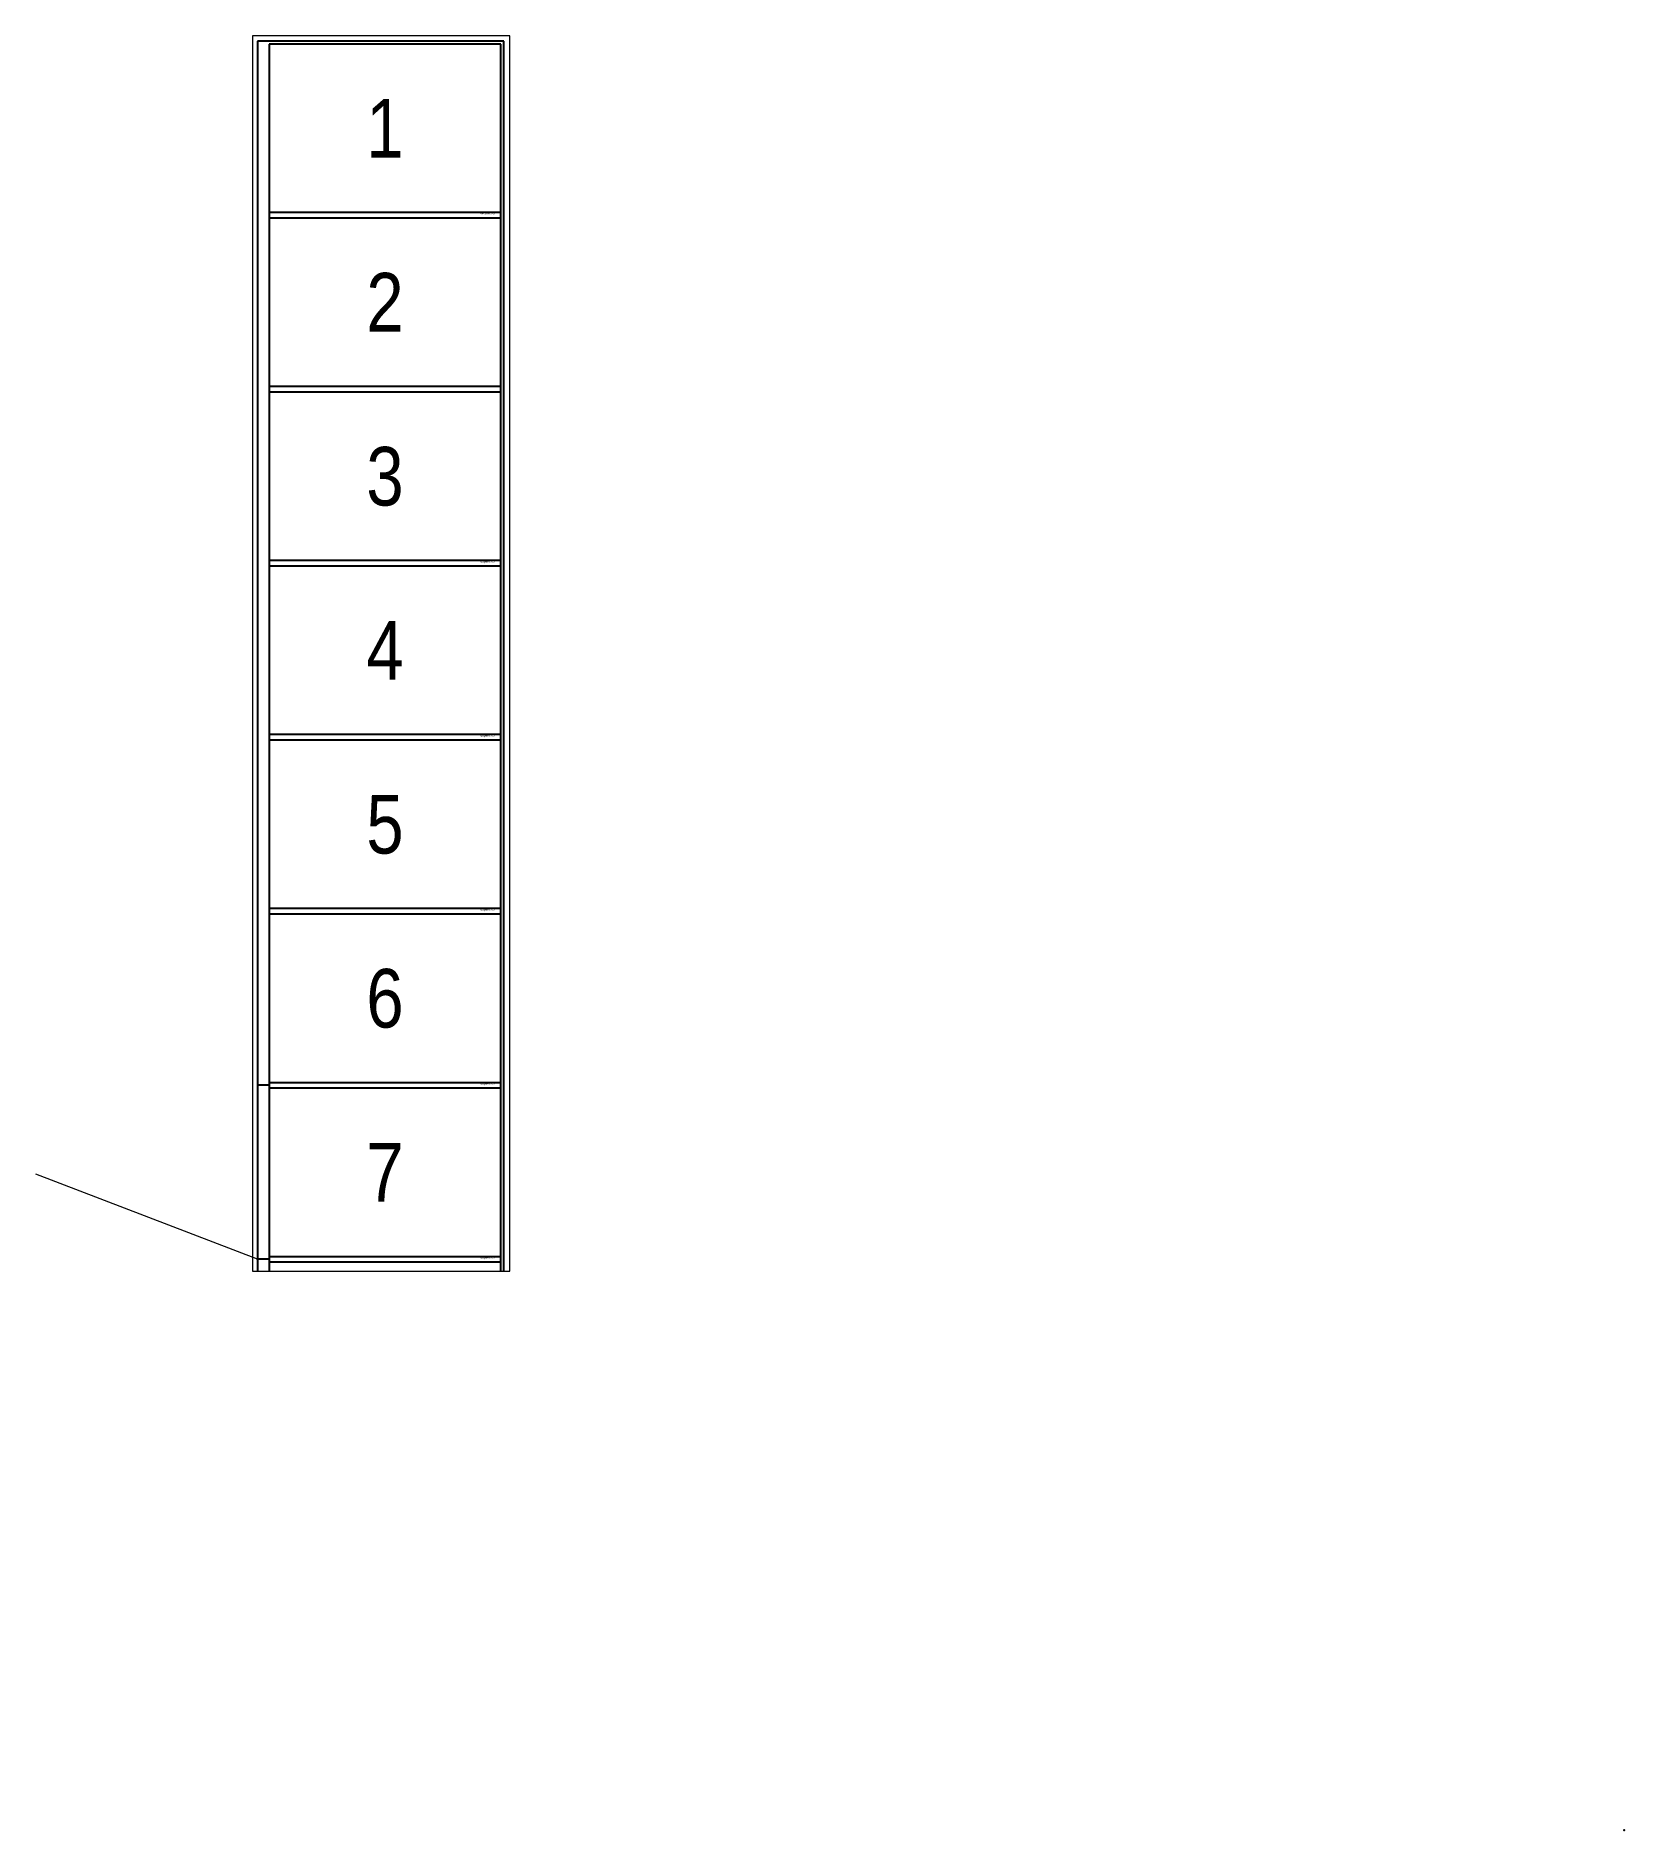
# Paper-space layout '7' of a CAD drawing. Header units: millimetres. Extents: x -378 to 2332, y -974 to 2088.
# The model-space entities are those that its viewports show. They can reach past a viewport. Long polylines and large blocks are cut down to what shows.
import ezdxf
from ezdxf.enums import TextEntityAlignment as Align

# ---------------------------------------------------------------- set-up
doc = ezdxf.new("R2010")
doc.units = ezdxf.units.MM
doc.layers.get('Defpoints').update_dxf_attribs({"color": 251, "lineweight": 15})
doc.layers.add('11', color=7, linetype='Continuous')
doc.layers.add('12', color=7, linetype='Continuous')
doc.layers.add('Viewport layer', color=7, linetype='Continuous', plot=False)
doc.layers.add('Размеры', color=40, linetype='Continuous', lineweight=13)
doc.styles.add('Arial Narrow', font='ARIALN.TTF', dxfattribs={"height": 0.2})
doc.styles.add('ГОСТ 2.304', font='ARIALN.TTF')
doc.dimstyles.new('СПДС', dxfattribs={"dimscale": 25, "dimtxt": 2.5, "dimasz": 2.5, "dimexe": 2, "dimexo": 0.625, "dimgap": 1, "dimtad": 1, "dimdec": 0, "dimtxsty": 'ГОСТ 2.304', "dimblk": 'OBLIQUE', "dimcen": 2.5, "dimdle": 2, "dimadec": 0, "dimazin": 2, "dimtfac": 0.75, "dimtdec": 0, "dimtix": 1, "dimtmove": 1, "dimatfit": 2, "dimfxl": 1, "dimfxlon": 1, "dimtfill": 1, "dimtolj": 1, "dimarcsym": 1})

# ---------------------------------------------------------------- blocks, each defined once
blk = doc.blocks.new('Unknown-465645809-1266')
at = {"layer": '11'}
for p, q in [((420, 1782), (0, 1782)), ((0, 1782), (0, -1188)), ((415, 1777), (20, 1777)), ((20, 1777), (20, -1183)), ((415, -1183), (415, 1777)), ((420, -1188), (420, 1782))]:
    blk.add_line(p, q, dxfattribs=at)
blk = doc.blocks.new('Рамки листов столбцом')
at = {"layer": '12'}
for p, q in [((10375, -7300), (10375, -125)), ((500, -7300), (10375, -7300)), ((10375, -7550), (500, -7550)), ((10375, -14725), (10375, -7550)), ((500, -14725), (10375, -14725)), ((10375, -14975), (500, -14975)), ((500, -22150), (10375, -22150)), ((10375, -22400), (500, -22400)), ((10375, -29575), (10375, -22400)), ((500, -29575), (10375, -29575)), ((10375, -29825), (500, -29825)), ((10375, -37000), (10375, -29825)), ((500, -37000), (10375, -37000)), ((10375, -37250), (500, -37250)), ((10375, -44425), (10375, -37250)), ((500, -44425), (10375, -44425)), ((10375, -44675), (500, -44675)), ((500, -51850), (10375, -51850)), ((10375, -52100), (500, -52100))]:
    blk.add_line(p, q, dxfattribs=at)
at = {"layer": 'Размеры', "lineweight": -3, "ltscale": 25}
for p, q in [((500, -44550), (0, -44550)), ((500, -51975), (0, -51975))]:
    blk.add_line(p, q, dxfattribs=at)
at = {"xscale": 24.99998352055623, "yscale": 24.99998352055623, "zscale": 24.99998352055623}
blk.add_blockref('Unknown-465645809-1266', (0, -44550), dxfattribs=at)
at = {"layer": '12', "style": 'Arial Narrow'}
for p in [(9512, -7390), (9500, -22251), (9500, -29675), (9500, -37100), (9500, -44525), (9500, -51950)]:
    blk.add_text('Формат: A3', height=83.5, dxfattribs=at).set_placement(p)
blk = doc.blocks.new('_Oblique')
at = {"color": 0, "linetype": 'ByBlock', "lineweight": -2}
blk.add_line((-0.5, -0.5), (0.5, 0.5), dxfattribs=at)
blk = doc.blocks.new('*D10101')
at = {"layer": 'Defpoints', "color": 0, "lineweight": -3, "ltscale": 25, "transparency": 16777216}
for p in [(10500, 1529), (0, 0), (10500, 0)]:
    blk.add_point(p, dxfattribs=at)
at = {"layer": 'Размеры', "color": 0, "lineweight": -2, "ltscale": 25, "transparency": 16777216}
for p, q in [((0, 1029), (0, 2529)), ((10500, 1029), (10500, 2529)), ((-1000, 1529), (11500, 1529))]:
    blk.add_line(p, q, dxfattribs=at)
at = {"layer": 'Размеры', "color": 0, "lineweight": -2, "ltscale": 25, "transparency": 16777216, "xscale": 1250, "yscale": 1250, "zscale": 1250, "rotation": 180}
blk.add_blockref('_Oblique', (0, 1529), dxfattribs=at)
at = {"layer": 'Размеры', "color": 0, "lineweight": -2, "ltscale": 25, "transparency": 16777216, "xscale": 1250, "yscale": 1250, "zscale": 1250}
blk.add_blockref('_Oblique', (10500, 1529), dxfattribs=at)
at = {"layer": 'Размеры', "color": 0, "lineweight": -3, "ltscale": 25, "transparency": 16777216, "insert": (5250, 2667), "char_height": 1250, "attachment_point": 5, "style": 'ГОСТ 2.304', "bg_fill": 3, "box_fill_scale": 1.1, "bg_fill_color": 256, "bg_fill_true_color": 13158600, "bg_fill_transparency": 0}
blk.add_mtext('\\A1;10500', dxfattribs=at)
blk = doc.blocks.new('*D10102')
at = {"layer": 'Defpoints', "color": 0, "lineweight": -3, "ltscale": 25, "transparency": 16777216}
for p in [(10500, 0), (10375, -7425), (13273, -7425)]:
    blk.add_point(p, dxfattribs=at)
at = {"layer": 'Размеры', "color": 0, "lineweight": -2, "ltscale": 25, "transparency": 16777216}
for p, q in [((13273, 1000), (13273, -8425)), ((12773, 0), (14273, 0)), ((12773, -7425), (14273, -7425))]:
    blk.add_line(p, q, dxfattribs=at)
at = {"layer": 'Размеры', "color": 0, "lineweight": -2, "ltscale": 25, "transparency": 16777216, "xscale": 1250, "yscale": 1250, "zscale": 1250}
for p, rotation in [((13273, 0), 90), ((13273, -7425), 270)]:
    blk.add_blockref('_Oblique', p, dxfattribs=dict(at, rotation=rotation))
at = {"layer": 'Размеры', "color": 0, "lineweight": -3, "ltscale": 25, "transparency": 16777216, "insert": (12135, -3712), "char_height": 1250, "attachment_point": 5, "rotation": 90, "style": 'ГОСТ 2.304', "bg_fill": 3, "box_fill_scale": 1.1, "bg_fill_color": 256, "bg_fill_true_color": 13158600, "bg_fill_transparency": 0}
blk.add_mtext('\\A1;7425', dxfattribs=at)
blk = doc.blocks.new('*D10103')
at = {"layer": 'Defpoints', "color": 0, "lineweight": -3, "ltscale": 25, "transparency": 16777216}
for p in [(10500, 0), (10375, -14850), (16773, -14850)]:
    blk.add_point(p, dxfattribs=at)
at = {"layer": 'Размеры', "color": 0, "lineweight": -2, "ltscale": 25, "transparency": 16777216}
for p, q in [((16773, 1000), (16773, -15850)), ((16273, 0), (17773, 0)), ((16273, -14850), (17773, -14850))]:
    blk.add_line(p, q, dxfattribs=at)
at = {"layer": 'Размеры', "color": 0, "lineweight": -2, "ltscale": 25, "transparency": 16777216, "xscale": 1250, "yscale": 1250, "zscale": 1250}
for p, rotation in [((16773, 0), 90), ((16773, -14850), 270)]:
    blk.add_blockref('_Oblique', p, dxfattribs=dict(at, rotation=rotation))
at = {"layer": 'Размеры', "color": 0, "lineweight": -3, "ltscale": 25, "transparency": 16777216, "insert": (15635, -7425), "char_height": 1250, "attachment_point": 5, "rotation": 90, "style": 'ГОСТ 2.304', "bg_fill": 3, "box_fill_scale": 1.1, "bg_fill_color": 256, "bg_fill_true_color": 13158600, "bg_fill_transparency": 0}
blk.add_mtext('\\A1;14850', dxfattribs=at)
blk = doc.blocks.new('*D10104')
at = {"layer": 'Defpoints', "color": 0, "lineweight": -3, "ltscale": 25, "transparency": 16777216}
for p in [(10500, 0), (10375, -22275), (20273, -22275)]:
    blk.add_point(p, dxfattribs=at)
at = {"layer": 'Размеры', "color": 0, "lineweight": -2, "ltscale": 25, "transparency": 16777216}
for p, q in [((20273, 1000), (20273, -23275)), ((19773, 0), (21273, 0)), ((19773, -22275), (21273, -22275))]:
    blk.add_line(p, q, dxfattribs=at)
at = {"layer": 'Размеры', "color": 0, "lineweight": -2, "ltscale": 25, "transparency": 16777216, "xscale": 1250, "yscale": 1250, "zscale": 1250}
for p, rotation in [((20273, 0), 90), ((20273, -22275), 270)]:
    blk.add_blockref('_Oblique', p, dxfattribs=dict(at, rotation=rotation))
at = {"layer": 'Размеры', "color": 0, "lineweight": -3, "ltscale": 25, "transparency": 16777216, "insert": (19135, -11137), "char_height": 1250, "attachment_point": 5, "rotation": 90, "style": 'ГОСТ 2.304', "bg_fill": 3, "box_fill_scale": 1.1, "bg_fill_color": 256, "bg_fill_true_color": 13158600, "bg_fill_transparency": 0}
blk.add_mtext('\\A1;22275', dxfattribs=at)
blk = doc.blocks.new('*D10105')
at = {"layer": 'Defpoints', "color": 0, "lineweight": -3, "ltscale": 25, "transparency": 16777216}
for p in [(10500, 0), (10375, -29700), (23773, -29700)]:
    blk.add_point(p, dxfattribs=at)
at = {"layer": 'Размеры', "color": 0, "lineweight": -2, "ltscale": 25, "transparency": 16777216}
for p, q in [((23773, 1000), (23773, -30700)), ((23273, 0), (24773, 0)), ((23273, -29700), (24773, -29700))]:
    blk.add_line(p, q, dxfattribs=at)
at = {"layer": 'Размеры', "color": 0, "lineweight": -2, "ltscale": 25, "transparency": 16777216, "xscale": 1250, "yscale": 1250, "zscale": 1250}
for p, rotation in [((23773, 0), 90), ((23773, -29700), 270)]:
    blk.add_blockref('_Oblique', p, dxfattribs=dict(at, rotation=rotation))
at = {"layer": 'Размеры', "color": 0, "lineweight": -3, "ltscale": 25, "transparency": 16777216, "insert": (22635, -14850), "char_height": 1250, "attachment_point": 5, "rotation": 90, "style": 'ГОСТ 2.304', "bg_fill": 3, "box_fill_scale": 1.1, "bg_fill_color": 256, "bg_fill_true_color": 13158600, "bg_fill_transparency": 0}
blk.add_mtext('\\A1;29700', dxfattribs=at)
blk = doc.blocks.new('*D10106')
at = {"layer": 'Defpoints', "color": 0, "lineweight": -3, "ltscale": 25, "transparency": 16777216}
for p in [(10500, 0), (10375, -37125), (27273, -37125)]:
    blk.add_point(p, dxfattribs=at)
at = {"layer": 'Размеры', "color": 0, "lineweight": -2, "ltscale": 25, "transparency": 16777216}
for p, q in [((27273, 1000), (27273, -38125)), ((26773, 0), (28273, 0)), ((26773, -37125), (28273, -37125))]:
    blk.add_line(p, q, dxfattribs=at)
at = {"layer": 'Размеры', "color": 0, "lineweight": -2, "ltscale": 25, "transparency": 16777216, "xscale": 1250, "yscale": 1250, "zscale": 1250}
for p, rotation in [((27273, 0), 90), ((27273, -37125), 270)]:
    blk.add_blockref('_Oblique', p, dxfattribs=dict(at, rotation=rotation))
at = {"layer": 'Размеры', "color": 0, "lineweight": -3, "ltscale": 25, "transparency": 16777216, "insert": (26135, -18562), "char_height": 1250, "attachment_point": 5, "rotation": 90, "style": 'ГОСТ 2.304', "bg_fill": 3, "box_fill_scale": 1.1, "bg_fill_color": 256, "bg_fill_true_color": 13158600, "bg_fill_transparency": 0}
blk.add_mtext('\\A1;37125', dxfattribs=at)
blk = doc.blocks.new('*D10107')
at = {"layer": 'Defpoints', "color": 0, "lineweight": -3, "ltscale": 25, "transparency": 16777216}
for p in [(10500, 0), (10375, -44550), (30773, -44550)]:
    blk.add_point(p, dxfattribs=at)
at = {"layer": 'Размеры', "color": 0, "lineweight": -2, "ltscale": 25, "transparency": 16777216}
for p, q in [((30773, 1000), (30773, -45550)), ((30273, 0), (31773, 0)), ((30273, -44550), (31773, -44550))]:
    blk.add_line(p, q, dxfattribs=at)
at = {"layer": 'Размеры', "color": 0, "lineweight": -2, "ltscale": 25, "transparency": 16777216, "xscale": 1250, "yscale": 1250, "zscale": 1250}
for p, rotation in [((30773, 0), 90), ((30773, -44550), 270)]:
    blk.add_blockref('_Oblique', p, dxfattribs=dict(at, rotation=rotation))
at = {"layer": 'Размеры', "color": 0, "lineweight": -3, "ltscale": 25, "transparency": 16777216, "insert": (29635, -22275), "char_height": 1250, "attachment_point": 5, "rotation": 90, "style": 'ГОСТ 2.304', "bg_fill": 3, "box_fill_scale": 1.1, "bg_fill_color": 256, "bg_fill_true_color": 13158600, "bg_fill_transparency": 0}
blk.add_mtext('\\A1;44550', dxfattribs=at)
blk = doc.blocks.new('*D10108')
at = {"layer": 'Defpoints', "color": 0, "lineweight": -3, "ltscale": 25, "transparency": 16777216}
for p in [(10500, 0), (10375, -51975), (34273, -51975)]:
    blk.add_point(p, dxfattribs=at)
at = {"layer": 'Размеры', "color": 0, "lineweight": -2, "ltscale": 25, "transparency": 16777216}
for p, q in [((34273, 1000), (34273, -52975)), ((33773, 0), (35273, 0)), ((33773, -51975), (35273, -51975))]:
    blk.add_line(p, q, dxfattribs=at)
at = {"layer": 'Размеры', "color": 0, "lineweight": -2, "ltscale": 25, "transparency": 16777216, "xscale": 1250, "yscale": 1250, "zscale": 1250}
for p, rotation in [((34273, 0), 90), ((34273, -51975), 270)]:
    blk.add_blockref('_Oblique', p, dxfattribs=dict(at, rotation=rotation))
at = {"layer": 'Размеры', "color": 0, "lineweight": -3, "ltscale": 25, "transparency": 16777216, "insert": (33135, -25987), "char_height": 1250, "attachment_point": 5, "rotation": 90, "style": 'ГОСТ 2.304', "bg_fill": 3, "box_fill_scale": 1.1, "bg_fill_color": 256, "bg_fill_true_color": 13158600, "bg_fill_transparency": 0}
blk.add_mtext('\\A1;51975', dxfattribs=at)
blk = doc.blocks.new('*D10109')
at = {"layer": 'Defpoints', "color": 0, "lineweight": -3, "ltscale": 25, "transparency": 16777216}
for p in [(10500, 0), (10375, -59400), (37773, -59400)]:
    blk.add_point(p, dxfattribs=at)
at = {"layer": 'Размеры', "color": 0, "lineweight": -2, "ltscale": 25, "transparency": 16777216}
for p, q in [((37773, 1000), (37773, -60400)), ((37273, 0), (38773, 0)), ((37273, -59400), (38773, -59400))]:
    blk.add_line(p, q, dxfattribs=at)
at = {"layer": 'Размеры', "color": 0, "lineweight": -2, "ltscale": 25, "transparency": 16777216, "xscale": 1250, "yscale": 1250, "zscale": 1250}
for p, rotation in [((37773, 0), 90), ((37773, -59400), 270)]:
    blk.add_blockref('_Oblique', p, dxfattribs=dict(at, rotation=rotation))
at = {"layer": 'Размеры', "color": 0, "lineweight": -3, "ltscale": 25, "transparency": 16777216, "insert": (36635, -29700), "char_height": 1250, "attachment_point": 5, "rotation": 90, "style": 'ГОСТ 2.304', "bg_fill": 3, "box_fill_scale": 1.1, "bg_fill_color": 256, "bg_fill_true_color": 13158600, "bg_fill_transparency": 0}
blk.add_mtext('\\A1;59400', dxfattribs=at)
blk = doc.blocks.new('*D10110')
at = {"layer": 'Defpoints', "color": 0, "lineweight": -3, "ltscale": 25, "transparency": 16777216}
for p in [(10500, 0), (10375, -66825), (41273, -66825)]:
    blk.add_point(p, dxfattribs=at)
at = {"layer": 'Размеры', "color": 0, "lineweight": -2, "ltscale": 25, "transparency": 16777216}
for p, q in [((41273, 1000), (41273, -67825)), ((40773, 0), (42273, 0)), ((40773, -66825), (42273, -66825))]:
    blk.add_line(p, q, dxfattribs=at)
at = {"layer": 'Размеры', "color": 0, "lineweight": -2, "ltscale": 25, "transparency": 16777216, "xscale": 1250, "yscale": 1250, "zscale": 1250}
for p, rotation in [((41273, 0), 90), ((41273, -66825), 270)]:
    blk.add_blockref('_Oblique', p, dxfattribs=dict(at, rotation=rotation))
at = {"layer": 'Размеры', "color": 0, "lineweight": -3, "ltscale": 25, "transparency": 16777216, "insert": (40135, -33412), "char_height": 1250, "attachment_point": 5, "rotation": 90, "style": 'ГОСТ 2.304', "bg_fill": 3, "box_fill_scale": 1.1, "bg_fill_color": 256, "bg_fill_true_color": 13158600, "bg_fill_transparency": 0}
blk.add_mtext('\\A1;66825', dxfattribs=at)
blk = doc.blocks.new('*D10111')
at = {"layer": 'Defpoints', "color": 0, "lineweight": -3, "ltscale": 25, "transparency": 16777216}
for p in [(10500, 0), (10500, -74250), (44773, -74250)]:
    blk.add_point(p, dxfattribs=at)
at = {"layer": 'Размеры', "color": 0, "lineweight": -2, "ltscale": 25, "transparency": 16777216}
for p, q in [((44773, 1000), (44773, -75250)), ((44273, 0), (45773, 0)), ((44273, -74250), (45773, -74250))]:
    blk.add_line(p, q, dxfattribs=at)
at = {"layer": 'Размеры', "color": 0, "lineweight": -2, "ltscale": 25, "transparency": 16777216, "xscale": 1250, "yscale": 1250, "zscale": 1250}
for p, rotation in [((44773, 0), 90), ((44773, -74250), 270)]:
    blk.add_blockref('_Oblique', p, dxfattribs=dict(at, rotation=rotation))
at = {"layer": 'Размеры', "color": 0, "lineweight": -3, "ltscale": 25, "transparency": 16777216, "insert": (43635, -37125), "char_height": 1250, "attachment_point": 5, "rotation": 90, "style": 'ГОСТ 2.304', "bg_fill": 3, "box_fill_scale": 1.1, "bg_fill_color": 256, "bg_fill_true_color": 13158600, "bg_fill_transparency": 0}
blk.add_mtext('\\A1;74250', dxfattribs=at)

msp = doc.modelspace()

# ---------------------------------------------------------------- block references
at = {"layer": 'Размеры', "lineweight": -3}
msp.add_blockref('Рамки листов столбцом', (0, 0), dxfattribs=at)

# ---------------------------------------------------------------- next in the draw order: texts
at = {"layer": 'Размеры', "linetype": 'Continuous', "lineweight": -3, "ltscale": 500, "style": 'ГОСТ 2.304'}
for s, p in [('1', (5437.5, -3712.5)), ('2', (5437.5, -11137.5)), ('3', (5437.5, -18562.5)), ('4', (5437.5, -25987.5)), ('5', (5437.5, -33412.5)), ('6', (5437.5, -40837.5)), ('7', (5437.5, -48262.5))]:
    msp.add_text(s, height=2500, dxfattribs=at).set_placement(p, align=Align.MIDDLE_CENTER)

# ---------------------------------------------------------------- next in the draw order: dimensions: what is measured, and where the dimension line sits
at = {"layer": 'Размеры', "lineweight": -3, "ltscale": 25}
dim = msp.add_linear_dim(base=(10500, 1529.2), p1=(0, 0), p2=(10500, 0), dimstyle='СПДС', override={"dimscale": 500}, dxfattribs=at)
dim.commit()
dim.dimension.update_dxf_attribs({"geometry": '*D10101', "text_midpoint": (5250, 2667.4)})

# ---------------------------------------------------------------- next in the draw order: dimensions: what is measured, and where the dimension line sits
dim = msp.add_linear_dim(base=(13272.8, -7425), p1=(10500, 0), p2=(10375, -7425), angle=90, dimstyle='СПДС', override={"dimscale": 500}, dxfattribs=at)
dim.commit()
dim.dimension.update_dxf_attribs({"geometry": '*D10102', "text_midpoint": (12134.6, -3712.5)})

# ---------------------------------------------------------------- next in the draw order: dimensions: what is measured, and where the dimension line sits
dim = msp.add_linear_dim(base=(16772.8, -14850), p1=(10500, 0), p2=(10375, -14850), angle=90, dimstyle='СПДС', override={"dimscale": 500}, dxfattribs=at)
dim.commit()
dim.dimension.update_dxf_attribs({"geometry": '*D10103', "text_midpoint": (15634.6, -7425)})

# ---------------------------------------------------------------- next in the draw order: dimensions: what is measured, and where the dimension line sits
dim = msp.add_linear_dim(base=(20272.8, -22275), p1=(10500, 0), p2=(10375, -22275), angle=90, dimstyle='СПДС', override={"dimscale": 500}, dxfattribs=at)
dim.commit()
dim.dimension.update_dxf_attribs({"geometry": '*D10104', "text_midpoint": (19134.6, -11137.5)})

# ---------------------------------------------------------------- next in the draw order: dimensions: what is measured, and where the dimension line sits
dim = msp.add_linear_dim(base=(23772.8, -29700), p1=(10500, 0), p2=(10375, -29700), angle=90, dimstyle='СПДС', override={"dimscale": 500}, dxfattribs=at)
dim.commit()
dim.dimension.update_dxf_attribs({"geometry": '*D10105', "text_midpoint": (22634.6, -14850)})

# ---------------------------------------------------------------- next in the draw order: dimensions: what is measured, and where the dimension line sits
dim = msp.add_linear_dim(base=(27272.8, -37125), p1=(10500, 0), p2=(10375, -37125), angle=90, dimstyle='СПДС', override={"dimscale": 500}, dxfattribs=at)
dim.commit()
dim.dimension.update_dxf_attribs({"geometry": '*D10106', "text_midpoint": (26134.6, -18562.5)})

# ---------------------------------------------------------------- next in the draw order: dimensions: what is measured, and where the dimension line sits
dim = msp.add_linear_dim(base=(30772.8, -44550), p1=(10500, 0), p2=(10375, -44550), angle=90, dimstyle='СПДС', override={"dimscale": 500}, dxfattribs=at)
dim.commit()
dim.dimension.update_dxf_attribs({"geometry": '*D10107', "text_midpoint": (29634.6, -22275)})

# ---------------------------------------------------------------- next in the draw order: dimensions: what is measured, and where the dimension line sits
dim = msp.add_linear_dim(base=(34272.8, -51975), p1=(10500, 0), p2=(10375, -51975), angle=90, dimstyle='СПДС', override={"dimscale": 500}, dxfattribs=at)
dim.commit()
dim.dimension.update_dxf_attribs({"geometry": '*D10108', "text_midpoint": (33134.6, -25987.5)})

# ---------------------------------------------------------------- next in the draw order: dimensions: what is measured, and where the dimension line sits
dim = msp.add_linear_dim(base=(37772.8, -59400), p1=(10500, 0), p2=(10375, -59400), angle=90, dimstyle='СПДС', override={"dimscale": 500}, dxfattribs=at)
dim.commit()
dim.dimension.update_dxf_attribs({"geometry": '*D10109', "text_midpoint": (36634.6, -29700)})

# ---------------------------------------------------------------- next in the draw order: dimensions: what is measured, and where the dimension line sits
dim = msp.add_linear_dim(base=(41272.8, -66825), p1=(10500, 0), p2=(10375, -66825), angle=90, dimstyle='СПДС', override={"dimscale": 500}, dxfattribs=at)
dim.commit()
dim.dimension.update_dxf_attribs({"geometry": '*D10110', "text_midpoint": (40134.6, -33412.5)})

# ---------------------------------------------------------------- next in the draw order: dimensions: what is measured, and where the dimension line sits
dim = msp.add_linear_dim(base=(44772.8, -74250), p1=(10500, 0), p2=(10500, -74250), angle=90, dimstyle='СПДС', override={"dimscale": 500}, dxfattribs=at)
dim.commit()
dim.dimension.update_dxf_attribs({"geometry": '*D10111', "text_midpoint": (43634.6, -37125)})

psp = doc.layouts.new('7')

# ---------------------------------------------------------------- linework, layer by layer
for p in [(0, 0), (2331.6, -974.3), (2331.6, -974.3)]:
    psp.add_point(p)
at = {"layer": 'Defpoints'}
psp.add_line((0, 0), (-378.2, 145.3), dxfattribs=at)

# ---------------------------------------------------------------- viewports
at = {"layer": 'Viewport layer', "view_target_point": (210, 594)}
psp.add_viewport(center=(210.8, 1033.9), size=(439, 2108.39), view_center_point=(5060.8, -26721.6), view_height=52709.8, dxfattribs=at)

doc.saveas('drawing.dxf')
